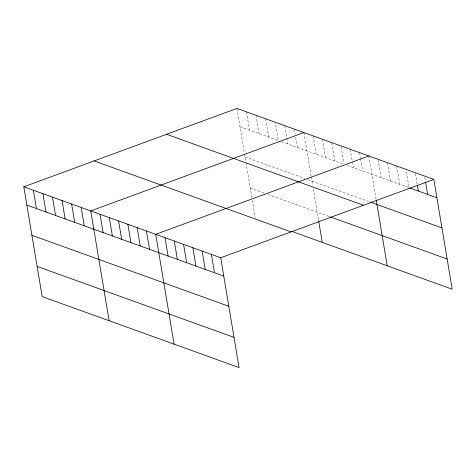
<?xml version="1.0" encoding="UTF-8"?>
<svg xmlns="http://www.w3.org/2000/svg" width="476" height="476" viewBox="0 0 476 476"><rect width="100%" height="100%" fill="white"/><g stroke="black" fill="none" stroke-linecap="round" stroke-linejoin="round"><path stroke-width="0.36" stroke-dasharray="2.38 1.78" d="M239.987 126.759L278.246 140.551L275.301 122.951M281.661 141.783L344.065 164.274M347.379 165.47L409.045 187.693L406.224 170.83M245.039 156.949L305.158 178.613M307.889 179.601L369.673 201.872M250.245 188.05L264.591 193.22M268.006 194.452L329.124 216.485M424.788 177.518L425.401 181.183M415.381 173.442L417.22 184.438M396.692 166.017L399.763 184.343M387.41 162.673L390.481 180.999M378.128 159.323L381.199 177.655M368.846 155.979L376.123 199.468M359.564 152.635L360.421 157.764M360.546 158.502L362.629 170.961M350.282 149.285L352.246 161.019M352.365 161.751L353.347 167.617M341.119 146.673L343.946 163.542M331.718 142.598L334.783 160.924M322.43 139.254L325.501 157.58M313.148 135.904L316.219 154.236M303.866 132.56L311.143 176.049M311.268 176.763L312.696 185.319M313.291 188.853L318.515 220.09M294.305 129.115L295.162 134.244M295.655 137.177L297.369 147.441M284.743 125.664L287.807 143.996M265.614 118.774L268.678 137.1M256.046 115.323L259.117 133.655M246.485 111.878L249.555 130.21M236.923 108.433L244.438 153.355M244.557 154.075L245.866 161.9M245.985 162.602L251.81 197.397M252.292 200.271L255.178 217.52"/><path stroke-width="0.71" d="M23.8 186.794L220.703 257.76L239.077 367.567L42.174 296.602L23.8 186.794L236.923 108.433L433.826 179.398L452.2 289.206L291.502 231.288M303.866 132.56L90.749 210.922L109.123 320.729M368.846 155.979L155.723 234.341L174.103 344.148M220.703 257.76L433.826 179.398M409.705 187.931L436.891 197.73M370.334 202.11L441.942 227.915M166.594 134.291L363.491 205.257M330.451 216.961L447.148 259.021M94.129 160.936L291.032 231.901M26.87 205.12L223.768 276.086M31.922 235.311L228.819 306.276M37.122 266.411L234.025 337.383M425.526 181.921L427.609 194.381M417.345 185.17L418.327 191.037M376.242 200.182L387.22 265.786M318.634 220.804L322.246 242.367M211.421 254.416L214.486 272.742M202.139 251.066L205.204 269.398M192.857 247.722L195.922 266.054M183.575 244.378L186.64 262.704M174.287 241.029L177.358 259.361M165.005 237.685L168.076 256.017M146.441 230.997L149.512 249.323M137.159 227.647L140.23 245.979M127.877 224.303L130.942 242.635M118.595 220.959L121.66 239.285M109.313 217.609L112.378 235.941M100.031 214.265L103.096 232.597M81.182 207.476L84.252 225.802M71.62 204.025L74.684 222.357M62.053 200.58L65.123 218.906M52.491 197.135L55.561 215.461M42.929 193.684L45.993 212.016M33.362 190.239L36.432 208.565"/></g></svg>
